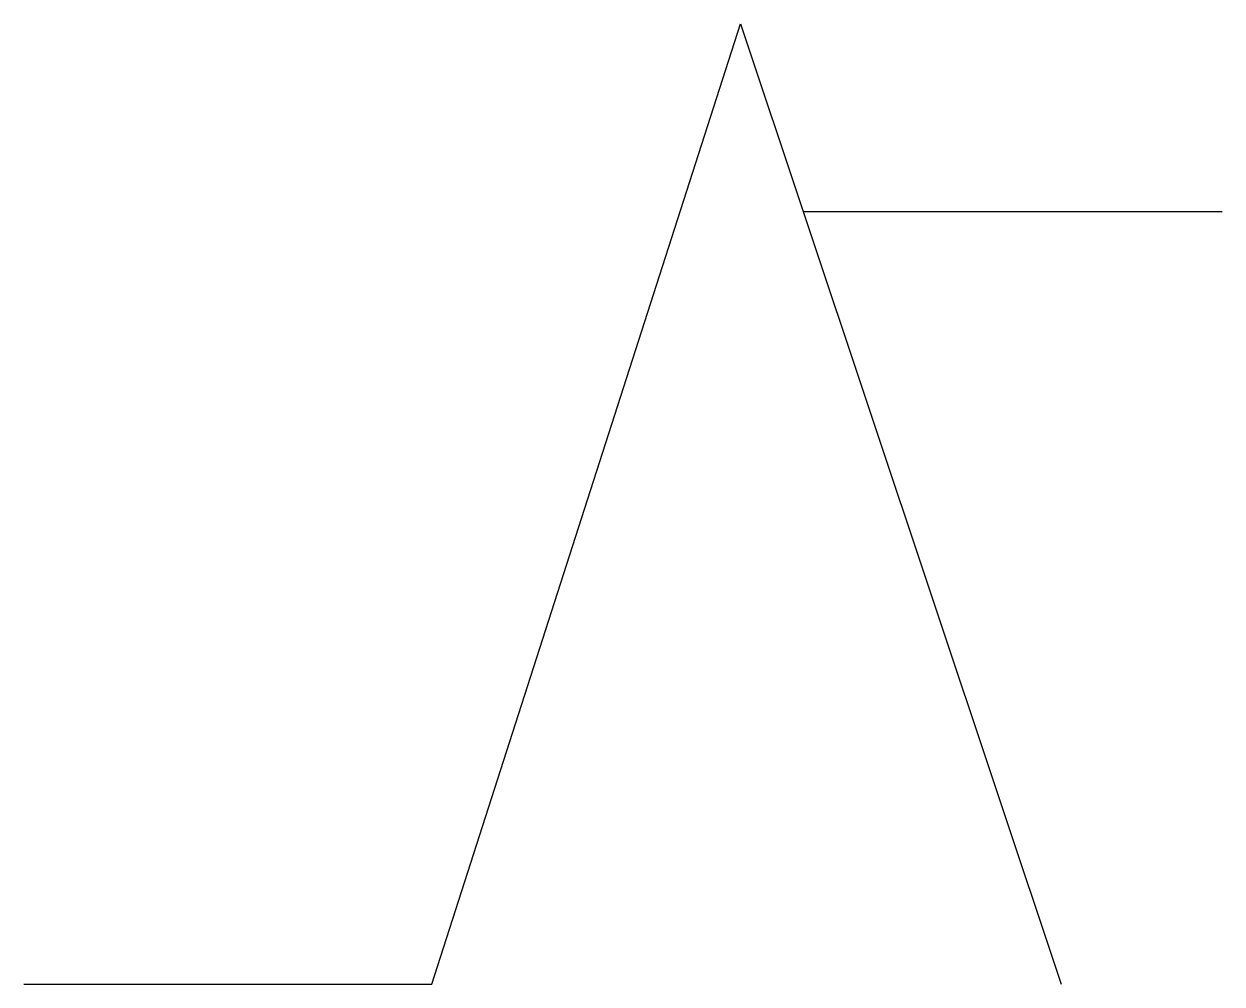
# Model space of a CAD drawing. Extents: x -1.5 to 1, y 0 to 2.
import ezdxf

# ---------------------------------------------------------------- set-up
doc = ezdxf.new("R2010")
doc.units = 0
doc.layers.get('0').update_dxf_attribs({"linetype": 'CONTINUOUS'})

msp = doc.modelspace()

# ---------------------------------------------------------------- linework, layer by layer
at = {"color": 0, "linetype": 'CONTINUOUS'}
for p, q in [((-0.6491, 0), (-0.0047, 2.0036)), ((-0.0047, 2.0036), (0.6643, 0)), ((0.1259, 1.6124), (1, 1.6124)), ((-1.5, 0), (-0.6491, 0))]:
    msp.add_line(p, q, dxfattribs=at)

doc.saveas('drawing.dxf')
